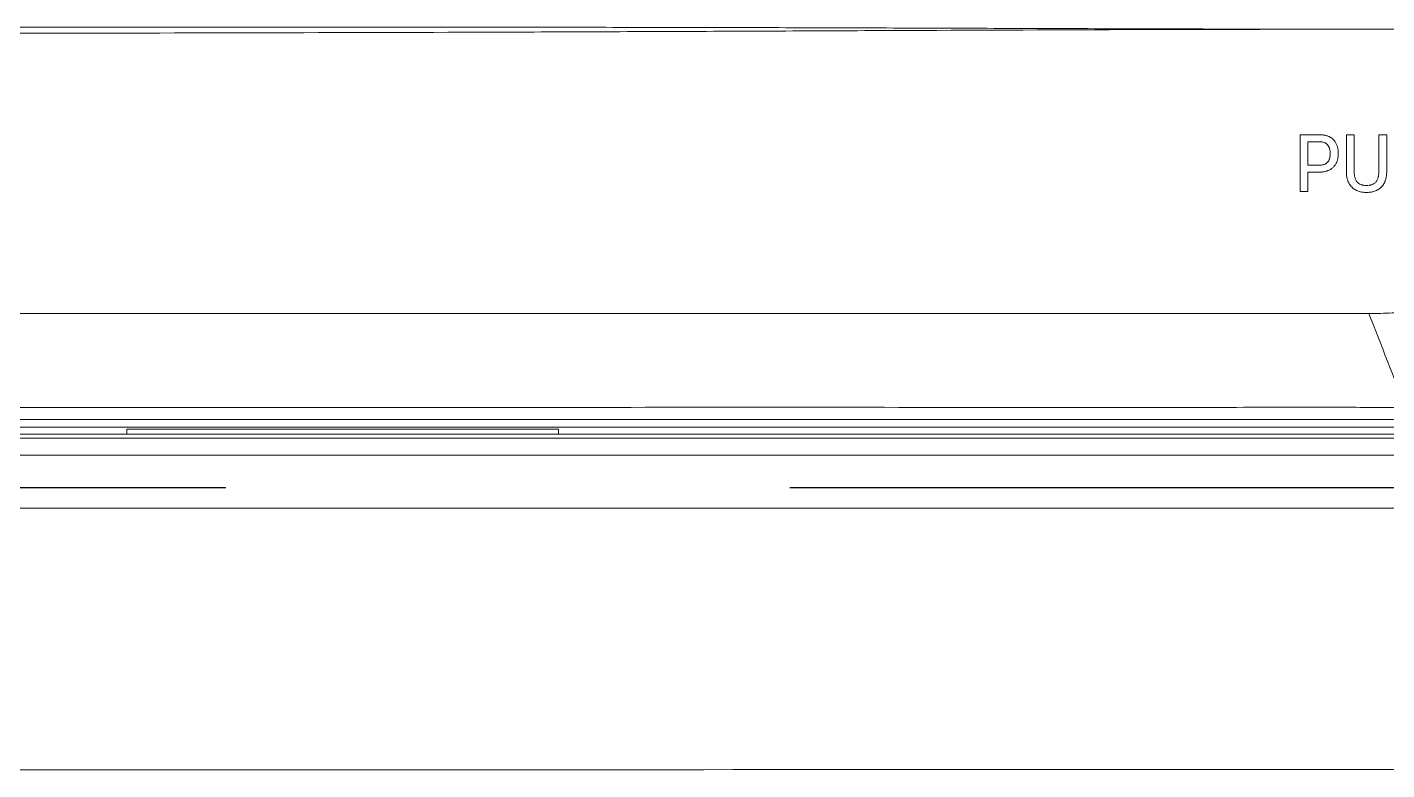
# Model space of a CAD drawing. Header units: inches. Extents: x 3778 to 56227, y -16914 to 35091.
# Drawn here: x 47542.5 to 47638.9, y -11049 to -10996.3 of the extents above; entities that cross this region are included whole.
import ezdxf

# ---------------------------------------------------------------- set-up
doc = ezdxf.new("R2010")
doc.units = ezdxf.units.IN
doc.header["$LTSCALE"] = 100
doc.header["$MEASUREMENT"] = 0
doc.linetypes.add('DH-HID2', pattern=[1.2, 0.8, -0.4])
doc.layers.add('2-con', color=2, linetype='Continuous')
doc.layers.add('FU-FURM', color=251, linetype='DH-HID2')
doc.layers.add('mark-B', color=2, linetype='Continuous', lineweight=20)

# ---------------------------------------------------------------- blocks, each defined once
blk = doc.blocks.new('cjscjdeh')
at = {"layer": 'FU-FURM', "color": 8}
blk.add_line((155759.517, 69814.885), (155159.517, 69814.885), dxfattribs=at)
blk = doc.blocks.new('무풍1way 일반')
at = {"layer": 'mark-B'}
for p, q in [((-514.564, -24.854), (-451.101, -24.854)), ((-514.564, -24.854), (-451.101, -24.854)), ((-451.101, -24.854), (-420.475, -24.854)), ((-451.101, -24.854), (-420.475, -24.854)), ((-420.475, -24.854), (0, -24.854)), ((-420.475, -24.854), (0, -24.854)), ((0, -25.356), (-514.564, -25.356)), ((0, -25.356), (-514.564, -25.356)), ((-504.249, -43.929), (-505.119, -43.929)), ((-505.091, -43.434), (-504.249, -43.434)), ((-503.701, -46.074), (-505.119, -46.074))]:
    blk.add_line(p, q, dxfattribs=at)
for points, knots in [([(0, -1.053), (-88.279, -1.051), (-176.557, -1.05), (-308.975, -1.051), (-353.115, -1.053), (-419.324, -1.056), (-441.393, -1.057), (-474.498, -1.06), (-491.05, -1.061), (-510.361, -1.063), (-518.637, -1.064), (-522.775, -1.064), (-524.154, -1.064), (-526.913, -1.065), (-528.292, -1.065), (-529.672, -1.065)], [0, 0, 0, 0, 0.5, 0.5, 0.75, 0.75, 0.875, 0.875, 0.9375, 0.96875, 0.984375, 0.984375, 0.992187, 0.992187, 1, 1, 1, 1]), ([(0, -1.053), (-88.279, -1.051), (-176.557, -1.05), (-308.975, -1.051), (-353.115, -1.053), (-419.324, -1.056), (-441.393, -1.057), (-474.498, -1.06), (-491.05, -1.061), (-510.361, -1.063), (-518.637, -1.064), (-522.775, -1.064), (-524.154, -1.064), (-526.913, -1.065), (-528.292, -1.065), (-529.672, -1.065)], [0, 0, 0, 0, 0.5, 0.5, 0.75, 0.75, 0.875, 0.875, 0.9375, 0.96875, 0.984375, 0.984375, 0.992188, 0.992188, 1, 1, 1, 1]), ([(0, -19.591), (-85.668, -19.591), (-192.752, -19.591), (-321.254, -19.591), (-385.504, -19.591), (-449.755, -19.591), (-492.589, -19.592), (-514.006, -19.591)], [0, 0, 0, 0, 0.5, 0.625, 0.75, 0.875, 1, 1, 1, 1]), ([(0, -19.591), (-85.668, -19.591), (-192.752, -19.591), (-321.254, -19.591), (-385.504, -19.591), (-449.755, -19.591), (-492.589, -19.592), (-514.006, -19.591)], [0, 0, 0, 0, 0.5, 0.625, 0.75, 0.875, 1, 1, 1, 1]), ([(-512.289, -23.371), (-490.944, -23.371), (-469.599, -23.371), (-426.908, -23.371), (-405.563, -23.371), (-362.872, -23.371), (-341.526, -23.371), (-298.836, -23.371), (-192.109, -23.371), (-85.382, -23.371), (0, -23.371)], [0, 0, 0, 0, 0.125, 0.125, 0.25, 0.25, 0.375, 0.375, 0.5, 1, 1, 1, 1]), ([(-512.289, -23.371), (-490.944, -23.371), (-469.599, -23.371), (-426.908, -23.371), (-405.563, -23.371), (-362.872, -23.371), (-341.526, -23.371), (-298.836, -23.371), (-192.109, -23.371), (-85.382, -23.371), (0, -23.371)], [0, 0, 0, 0, 0.125, 0.125, 0.25, 0.25, 0.375, 0.375, 0.5, 1, 1, 1, 1]), ([(0, -24.578), (-85.379, -24.578), (-192.103, -24.578), (-320.171, -24.578), (-362.86, -24.578), (-405.55, -24.578), (-426.895, -24.578), (-469.584, -24.578), (-490.929, -24.578), (-512.274, -24.578)], [0, 0, 0, 0, 0.5, 0.625, 0.75, 0.75, 0.875, 0.875, 1, 1, 1, 1]), ([(0, -24.578), (-85.379, -24.578), (-192.103, -24.578), (-320.171, -24.578), (-362.86, -24.578), (-405.55, -24.578), (-426.895, -24.578), (-469.584, -24.578), (-490.929, -24.578), (-512.274, -24.578)], [0, 0, 0, 0, 0.5, 0.625, 0.75, 0.75, 0.875, 0.875, 1, 1, 1, 1]), ([(-451.101, -25.199), (-451.101, -25.15), (-451.101, -25.104), (-451.101, -25.021), (-451.101, -24.984), (-451.101, -24.923), (-451.101, -24.898), (-451.101, -24.865), (-451.101, -24.855), (-451.101, -24.854)], [0, 0, 0, 0, 0.25, 0.25, 0.5, 0.5, 0.75, 0.75, 1, 1, 1, 1]), ([(-451.101, -25.199), (-451.101, -25.15), (-451.101, -25.104), (-451.101, -25.021), (-451.101, -24.984), (-451.101, -24.923), (-451.101, -24.898), (-451.101, -24.865), (-451.101, -24.855), (-451.101, -24.854)], [0, 0, 0, 0, 0.25, 0.25, 0.5, 0.5, 0.75, 0.75, 1, 1, 1, 1]), ([(-420.475, -24.854), (-420.475, -24.855), (-420.475, -24.865), (-420.475, -24.898), (-420.475, -24.923), (-420.475, -24.984), (-420.475, -25.021), (-420.475, -25.104), (-420.475, -25.15), (-420.475, -25.199)], [0, 0, 0, 0, 0.25, 0.25, 0.5, 0.5, 0.75, 0.75, 1, 1, 1, 1]), ([(-420.475, -24.854), (-420.475, -24.855), (-420.475, -24.865), (-420.475, -24.898), (-420.475, -24.923), (-420.475, -24.984), (-420.475, -25.021), (-420.475, -25.104), (-420.475, -25.15), (-420.475, -25.199)], [0, 0, 0, 0, 0.25, 0.25, 0.5, 0.5, 0.75, 0.75, 1, 1, 1, 1]), ([(-511.172, -25.894), (-510.839, -25.892), (-510.506, -25.892), (-510.007, -25.893), (-509.84, -25.893), (-509.508, -25.894), (-508.676, -25.895), (-507.844, -25.896), (-505.847, -25.898), (-504.516, -25.899), (-501.853, -25.898), (-500.522, -25.897), (-497.86, -25.896), (-491.204, -25.893), (-484.548, -25.895), (-473.899, -25.896), (-468.574, -25.896), (-457.925, -25.896), (-452.6, -25.896), (-425.976, -25.895), (-383.379, -25.895), (-319.482, -25.895), (-234.287, -25.895), (-170.391, -25.896), (-85.195, -25.896), (-42.598, -25.896), (0, -25.896)], [0, 0, 0, 0, 0.001953, 0.001953, 0.00293, 0.00293, 0.003906, 0.007812, 0.007812, 0.015625, 0.015625, 0.023437, 0.023437, 0.03125, 0.0625, 0.0625, 0.09375, 0.09375, 0.125, 0.125, 0.25, 0.375, 0.5, 0.75, 0.75, 1, 1, 1, 1]), ([(0, -26.752), (-42.597, -26.752), (-85.194, -26.752), (-170.389, -26.752), (-234.284, -26.751), (-298.18, -26.751), (-340.777, -26.751), (-362.076, -26.751), (-404.673, -26.751), (-425.972, -26.752), (-452.595, -26.752), (-457.92, -26.753), (-468.569, -26.753), (-473.894, -26.753), (-484.543, -26.751), (-491.199, -26.75), (-497.854, -26.752), (-500.517, -26.753), (-501.848, -26.754), (-504.51, -26.755), (-505.841, -26.755), (-507.838, -26.753), (-508.67, -26.751), (-509.502, -26.75), (-509.835, -26.749), (-510.001, -26.749), (-510.5, -26.748), (-510.833, -26.748), (-511.166, -26.75)], [0, 0, 0, 0, 0.25, 0.25, 0.5, 0.625, 0.625, 0.75, 0.75, 0.875, 0.875, 0.90625, 0.90625, 0.9375, 0.9375, 0.96875, 0.976562, 0.976562, 0.984375, 0.984375, 0.992187, 0.992187, 0.996094, 0.99707, 0.99707, 0.998047, 0.998047, 1, 1, 1, 1]), ([(-534.946, -48.962), (-534.514, -48.18), (-533.762, -46.952), (-532.766, -45.56), (-532.097, -44.7), (-531.577, -44.068), (-531.041, -43.451), (-530.304, -42.649), (-529.341, -41.683), (-528.126, -40.589), (-526.853, -39.562), (-525.526, -38.606), (-523.69, -37.429), (-520.316, -35.634), (-516.68, -34.405), (-513.466, -33.788), (-511.845, -33.567), (-510.214, -33.433), (-509.124, -33.404), (-508.579, -33.404)], [0, 0, 0, 0, 0.083502, 0.134418, 0.159876, 0.185335, 0.210793, 0.236251, 0.287168, 0.338084, 0.389001, 0.439918, 0.490834, 0.592667, 0.796334, 0.84725, 0.898167, 0.949083, 1, 1, 1, 1]), ([(-508.579, -33.404), (-487.388, -33.404), (-445.007, -33.404), (-381.434, -33.404), (-317.862, -33.404), (-233.099, -33.404), (-127.145, -33.404), (-42.382, -33.404), (0, -33.404)], [0, 0, 0, 0, 0.125, 0.25, 0.375, 0.5, 0.75, 1, 1, 1, 1]), ([(-509.46, -42.377), (-509.529, -42.449), (-509.588, -42.527), (-509.65, -42.635), (-509.662, -42.656), (-509.684, -42.701), (-509.695, -42.723), (-509.724, -42.791), (-509.741, -42.838), (-509.77, -42.931), (-509.782, -42.979), (-509.798, -43.051), (-509.803, -43.075), (-509.811, -43.124), (-509.815, -43.149), (-509.831, -43.272), (-509.836, -43.37), (-509.836, -43.47)], [0, 0, 0, 0, 0.25, 0.25, 0.3125, 0.3125, 0.375, 0.375, 0.5, 0.5, 0.625, 0.625, 0.6875, 0.6875, 0.75, 0.75, 1, 1, 1, 1]), ([(-508.407, -41.989), (-508.503, -41.989), (-508.599, -41.995), (-508.719, -42.012), (-508.743, -42.016), (-508.79, -42.025), (-508.861, -42.039), (-508.976, -42.072), (-509.064, -42.107), (-509.129, -42.138), (-509.151, -42.148), (-509.193, -42.171), (-509.214, -42.184), (-509.317, -42.247), (-509.392, -42.308), (-509.46, -42.377)], [0, 0, 0, 0, 0.25, 0.25, 0.3125, 0.3125, 0.375, 0.5, 0.625, 0.625, 0.6875, 0.6875, 0.75, 0.75, 1, 1, 1, 1]), ([(-507.354, -42.377), (-507.421, -42.308), (-507.496, -42.247), (-507.598, -42.184), (-507.619, -42.172), (-507.662, -42.149), (-507.726, -42.116), (-507.837, -42.072), (-507.93, -42.046), (-508.023, -42.024), (-508.071, -42.015), (-508.214, -41.995), (-508.31, -41.989), (-508.407, -41.989)], [0, 0, 0, 0, 0.25, 0.25, 0.3125, 0.3125, 0.375, 0.5, 0.625, 0.625, 0.75, 0.75, 1, 1, 1, 1]), ([(-506.977, -43.47), (-506.977, -43.42), (-506.979, -43.37), (-506.985, -43.271), (-506.989, -43.222), (-507.002, -43.124), (-507.01, -43.075), (-507.026, -43.003), (-507.031, -42.979), (-507.044, -42.931), (-507.051, -42.907), (-507.088, -42.789), (-507.126, -42.699), (-507.187, -42.593), (-507.2, -42.572), (-507.227, -42.53), (-507.242, -42.51), (-507.287, -42.45), (-507.319, -42.413), (-507.354, -42.377)], [0, 0, 0, 0, 0.125, 0.125, 0.25, 0.25, 0.375, 0.375, 0.4375, 0.4375, 0.5, 0.5, 0.75, 0.75, 0.8125, 0.8125, 0.875, 0.875, 1, 1, 1, 1]), ([(-509.288, -43.49), (-509.288, -43.426), (-509.285, -43.362), (-509.273, -43.236), (-509.264, -43.173), (-509.246, -43.095), (-509.242, -43.08), (-509.233, -43.049), (-509.229, -43.033), (-509.214, -42.987), (-509.202, -42.957), (-509.177, -42.899), (-509.162, -42.87), (-509.138, -42.829), (-509.129, -42.815), (-509.111, -42.789), (-509.102, -42.775), (-509.053, -42.712), (-509.007, -42.668), (-508.942, -42.621), (-508.928, -42.613), (-508.901, -42.596), (-508.859, -42.572), (-508.815, -42.553), (-508.77, -42.536), (-508.754, -42.531), (-508.723, -42.522), (-508.708, -42.517), (-508.661, -42.506), (-508.63, -42.5), (-508.535, -42.486), (-508.471, -42.482), (-508.407, -42.482)], [0, 0, 0, 0, 0.125, 0.125, 0.25, 0.25, 0.28125, 0.28125, 0.3125, 0.3125, 0.375, 0.375, 0.4375, 0.4375, 0.46875, 0.46875, 0.5, 0.5, 0.625, 0.625, 0.65625, 0.65625, 0.6875, 0.75, 0.75, 0.78125, 0.78125, 0.8125, 0.8125, 0.875, 0.875, 1, 1, 1, 1]), ([(-508.407, -42.482), (-508.342, -42.482), (-508.279, -42.486), (-508.184, -42.5), (-508.153, -42.506), (-508.106, -42.517), (-508.091, -42.521), (-508.06, -42.531), (-508.044, -42.536), (-507.969, -42.564), (-507.912, -42.593), (-507.846, -42.64), (-507.834, -42.65), (-507.809, -42.67), (-507.773, -42.702), (-507.731, -42.749), (-507.702, -42.788), (-507.684, -42.815), (-507.676, -42.829), (-507.651, -42.87), (-507.637, -42.899), (-507.611, -42.957), (-507.6, -42.987), (-507.58, -43.048), (-507.572, -43.079), (-507.55, -43.173), (-507.54, -43.236), (-507.528, -43.362), (-507.525, -43.426), (-507.525, -43.49)], [0, 0, 0, 0, 0.125, 0.125, 0.1875, 0.1875, 0.21875, 0.21875, 0.25, 0.25, 0.375, 0.375, 0.40625, 0.40625, 0.4375, 0.5, 0.53125, 0.53125, 0.5625, 0.5625, 0.625, 0.625, 0.6875, 0.6875, 0.75, 0.75, 0.875, 0.875, 1, 1, 1, 1]), ([(-506.065, -45.728), (-506.111, -45.68), (-506.152, -45.628), (-506.206, -45.546), (-506.223, -45.518), (-506.254, -45.46), (-506.268, -45.43), (-506.308, -45.339), (-506.329, -45.276), (-506.362, -45.15), (-506.375, -45.085), (-506.386, -45.003), (-506.387, -44.987), (-506.391, -44.954), (-506.392, -44.938), (-506.396, -44.888), (-506.398, -44.855), (-506.4, -44.79), (-506.4, -44.757), (-506.399, -44.691), (-506.397, -44.659), (-506.391, -44.561), (-506.384, -44.496), (-506.367, -44.399), (-506.36, -44.367), (-506.344, -44.303), (-506.335, -44.27), (-506.305, -44.176), (-506.28, -44.115), (-506.235, -44.027), (-506.218, -43.998), (-506.183, -43.942), (-506.164, -43.914), (-506.103, -43.836), (-506.059, -43.787), (-505.985, -43.721), (-505.96, -43.7), (-505.92, -43.67), (-505.907, -43.661), (-505.879, -43.642), (-505.809, -43.597), (-505.735, -43.56), (-505.643, -43.523), (-505.612, -43.512), (-505.548, -43.492), (-505.516, -43.484), (-505.42, -43.461), (-505.355, -43.451), (-505.257, -43.441), (-505.207, -43.437), (-505.149, -43.435), (-505.12, -43.434), (-505.108, -43.434), (-505.1, -43.434), (-505.095, -43.434), (-505.091, -43.434)], [0, 0, 0, 0, 0.0625, 0.0625, 0.09375, 0.09375, 0.125, 0.125, 0.1875, 0.1875, 0.25, 0.25, 0.265625, 0.265625, 0.28125, 0.28125, 0.3125, 0.3125, 0.34375, 0.34375, 0.375, 0.375, 0.4375, 0.4375, 0.46875, 0.46875, 0.5, 0.5, 0.5625, 0.5625, 0.59375, 0.59375, 0.625, 0.625, 0.6875, 0.6875, 0.71875, 0.71875, 0.734375, 0.734375, 0.75, 0.8125, 0.8125, 0.84375, 0.84375, 0.875, 0.875, 0.9375, 0.9375, 0.96875, 0.984375, 0.992188, 0.996094, 0.996094, 1, 1, 1, 1]), ([(-505.649, -44.139), (-505.685, -44.182), (-505.715, -44.228), (-505.75, -44.301), (-505.76, -44.327), (-505.774, -44.366), (-505.779, -44.379), (-505.786, -44.405), (-505.79, -44.418), (-505.807, -44.485), (-505.816, -44.539), (-505.824, -44.62), (-505.826, -44.647), (-505.829, -44.702), (-505.83, -44.729), (-505.829, -44.812), (-505.827, -44.867), (-505.815, -44.975), (-505.806, -45.029), (-505.788, -45.095), (-505.785, -45.108), (-505.777, -45.134), (-505.772, -45.147), (-505.758, -45.186), (-505.747, -45.212), (-505.71, -45.285), (-505.681, -45.331), (-505.643, -45.372)], [0, 0, 0, 0, 0.125, 0.125, 0.1875, 0.1875, 0.21875, 0.21875, 0.25, 0.25, 0.375, 0.375, 0.4375, 0.4375, 0.5, 0.5, 0.625, 0.625, 0.75, 0.75, 0.78125, 0.78125, 0.8125, 0.8125, 0.875, 0.875, 1, 1, 1, 1]), ([(-505.119, -43.929), (-505.168, -43.929), (-505.218, -43.932), (-505.291, -43.943), (-505.315, -43.948), (-505.363, -43.959), (-505.409, -43.973), (-505.454, -43.992), (-505.487, -44.009), (-505.498, -44.015), (-505.52, -44.027), (-505.572, -44.06), (-505.617, -44.101), (-505.649, -44.139)], [0, 0, 0, 0, 0.25, 0.25, 0.375, 0.375, 0.5, 0.625, 0.625, 0.6875, 0.6875, 0.75, 1, 1, 1, 1]), ([(-505.119, -46.074), (-505.206, -46.074), (-505.292, -46.069), (-505.399, -46.054), (-505.421, -46.05), (-505.463, -46.043), (-505.526, -46.029), (-505.63, -46), (-505.709, -45.969), (-505.768, -45.942), (-505.787, -45.932), (-505.825, -45.912), (-505.844, -45.901), (-505.937, -45.844), (-506.004, -45.79), (-506.065, -45.728)], [0, 0, 0, 0, 0.25, 0.25, 0.3125, 0.3125, 0.375, 0.5, 0.625, 0.625, 0.6875, 0.6875, 0.75, 0.75, 1, 1, 1, 1]), ([(-505.643, -45.372), (-505.626, -45.391), (-505.599, -45.418), (-505.57, -45.442), (-505.549, -45.457), (-505.539, -45.464), (-505.485, -45.498), (-505.44, -45.52), (-505.368, -45.544), (-505.343, -45.551), (-505.294, -45.562), (-505.269, -45.567), (-505.193, -45.577), (-505.142, -45.58), (-505.091, -45.58)], [0, 0, 0, 0, 0.125, 0.1875, 0.1875, 0.25, 0.25, 0.5, 0.5, 0.625, 0.625, 0.75, 0.75, 1, 1, 1, 1]), ([(-510.555, -53.565), (-507.836, -53.565), (-505.116, -53.563), (-499.677, -53.556), (-496.957, -53.55), (-488.798, -53.528), (-483.358, -53.508), (-475.199, -53.474), (-472.48, -53.462), (-467.04, -53.438), (-461.601, -53.415), (-456.161, -53.393), (-450.722, -53.372), (-448.002, -53.363), (-439.843, -53.336), (-434.404, -53.321), (-423.525, -53.297), (-418.085, -53.287), (-407.207, -53.272), (-401.767, -53.267), (-390.888, -53.259), (-385.449, -53.257), (-380.009, -53.257)], [0, 0, 0, 0, 0.0625, 0.0625, 0.125, 0.125, 0.25, 0.25, 0.3125, 0.3125, 0.375, 0.4375, 0.4375, 0.5, 0.5, 0.625, 0.625, 0.75, 0.75, 0.875, 0.875, 1, 1, 1, 1]), ([(-380.009, -53.694), (-385.449, -53.694), (-390.888, -53.695), (-401.767, -53.698), (-407.207, -53.7), (-418.085, -53.704), (-423.525, -53.706), (-431.684, -53.709), (-434.404, -53.709), (-439.843, -53.709), (-442.563, -53.709), (-448.002, -53.706), (-450.722, -53.704), (-456.161, -53.698), (-458.881, -53.693), (-464.32, -53.682), (-467.04, -53.675), (-472.479, -53.659), (-475.199, -53.65), (-480.639, -53.632), (-483.358, -53.622), (-488.798, -53.604), (-491.517, -53.595), (-496.957, -53.581), (-499.677, -53.575), (-505.116, -53.568), (-507.836, -53.566), (-510.555, -53.565)], [0, 0, 0, 0, 0.125, 0.125, 0.25, 0.25, 0.375, 0.375, 0.4375, 0.4375, 0.5, 0.5, 0.5625, 0.5625, 0.625, 0.625, 0.6875, 0.6875, 0.75, 0.75, 0.8125, 0.8125, 0.875, 0.875, 0.9375, 0.9375, 1, 1, 1, 1])]:
    blk.add_open_spline(points, degree=3, knots=knots, dxfattribs=at)
for points, degree in [([(-451.101, -24.854), (-451.101, -24.84)], 1), ([(-451.101, -24.84), (-420.475, -24.84)], 1), ([(-451.101, -24.854), (-451.101, -24.84)], 1), ([(-451.101, -24.84), (-420.475, -24.84)], 1), ([(-420.475, -24.84), (-420.475, -24.854)], 1), ([(-420.475, -24.84), (-420.475, -24.854)], 1), ([(-420.475, -25.199), (-430.683, -25.199), (-440.892, -25.199), (-451.101, -25.199)], 3), ([(-420.475, -25.199), (-430.683, -25.199), (-440.892, -25.199), (-451.101, -25.199)], 3), ([(-508.579, -33.404), (-509.448, -31.181), (-510.307, -28.956), (-511.166, -26.75)], 3), ([(-504.249, -43.434), (-504.249, -43.159), (-504.249, -42.885), (-504.249, -42.61), (-504.249, -42.335), (-504.249, -42.06)], 5), ([(-504.249, -42.06), (-504.067, -42.06), (-503.884, -42.06), (-503.701, -42.06)], 3), ([(-503.701, -42.06), (-503.701, -42.863), (-503.701, -43.666), (-503.701, -44.469), (-503.701, -45.272), (-503.701, -46.074)], 5), ([(-509.836, -43.47), (-509.836, -43.476), (-509.836, -43.483), (-509.836, -43.49)], 3), ([(-509.836, -43.49), (-509.836, -44.352), (-509.836, -45.213), (-509.836, -46.074)], 3), ([(-509.288, -46.074), (-509.288, -45.213), (-509.288, -44.352), (-509.288, -43.49)], 3), ([(-507.525, -43.49), (-507.525, -44.352), (-507.525, -45.213), (-507.525, -46.074)], 3), ([(-506.977, -46.074), (-506.977, -45.206), (-506.977, -44.338), (-506.977, -43.47)], 3), ([(-504.249, -45.58), (-504.249, -45.03), (-504.249, -44.479), (-504.249, -43.929)], 3), ([(-509.836, -46.074), (-509.653, -46.074), (-509.471, -46.074), (-509.288, -46.074)], 3), ([(-507.525, -46.074), (-507.343, -46.074), (-507.16, -46.074), (-506.977, -46.074)], 3), ([(-505.091, -45.58), (-504.811, -45.58), (-504.53, -45.58), (-504.249, -45.58)], 3)]:
    blk.add_open_spline(points, degree=degree, dxfattribs=at)
blk = doc.blocks.new('dpdjzjs')
at = {"layer": 'mark-B', "rotation": 180}
blk.add_blockref('무풍1way 일반', (183099.915, 90780.439), dxfattribs=at)

msp = doc.modelspace()

# ---------------------------------------------------------------- block references
msp.add_blockref('cjscjdeh', (-107842.967, -80843.836))
at = {"layer": '2-con'}
msp.add_blockref('dpdjzjs', (-135970.865, -101830.442), dxfattribs=at)

doc.saveas('drawing.dxf')
